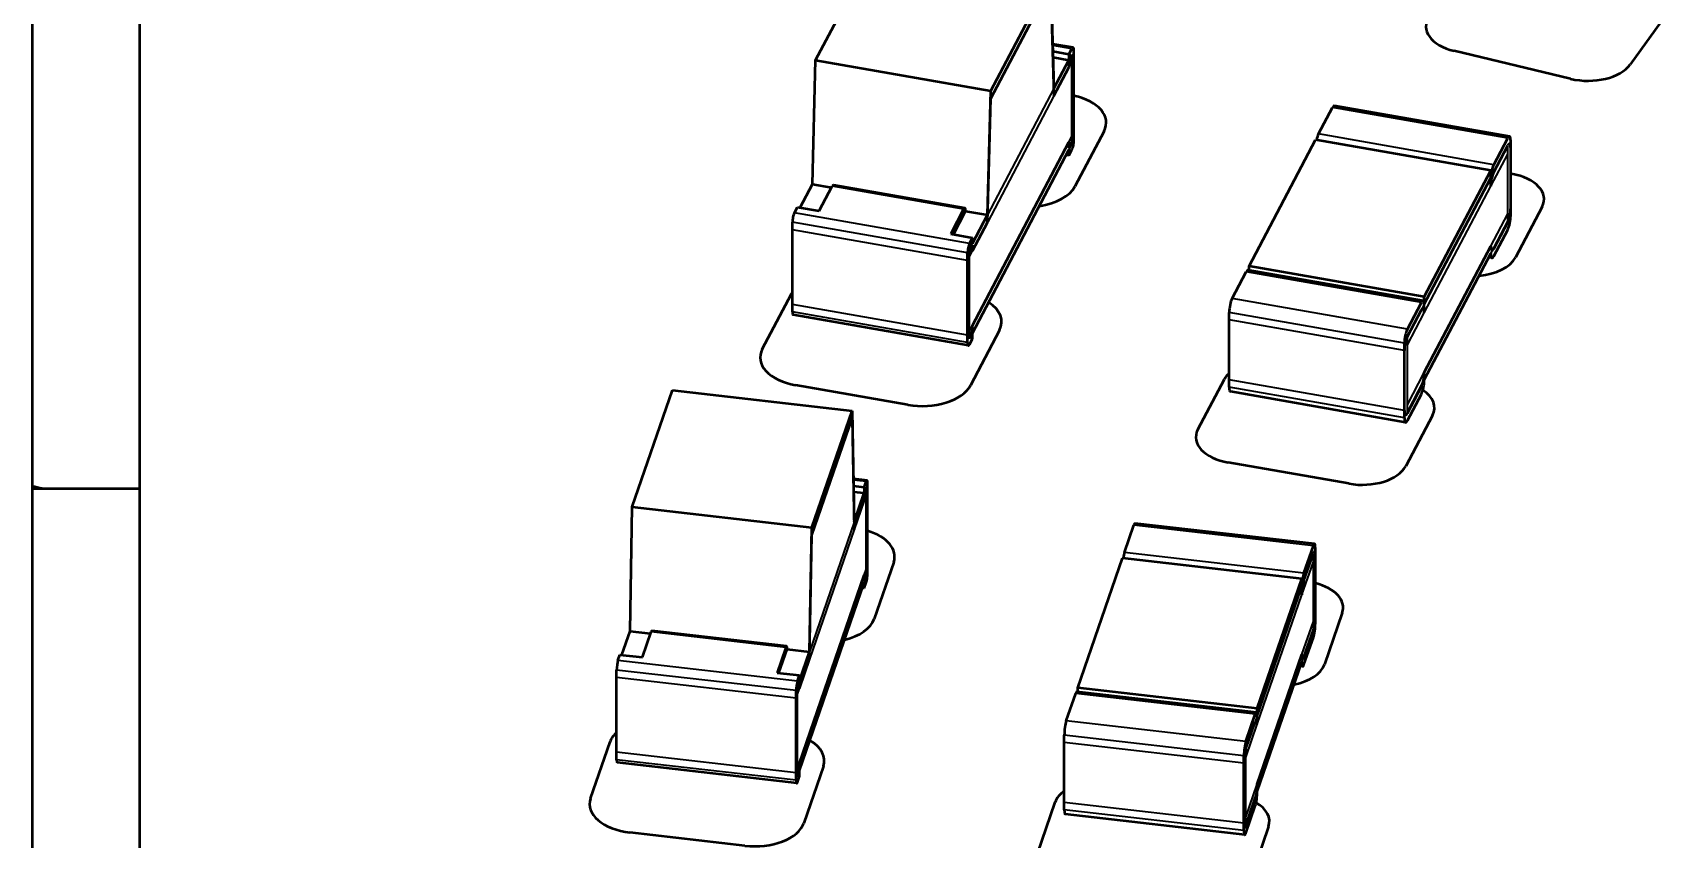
# Model space of a CAD drawing. Header units: inches. Extents: x -24.6 to 49, y -43 to 20.8.
# Drawn here: x -20.995 to -20.153, y 15.941 to 16.357 of the extents above; entities that cross this region are included whole.
import ezdxf

# ---------------------------------------------------------------- set-up
doc = ezdxf.new("R2010")
doc.units = ezdxf.units.IN
doc.header["$MEASUREMENT"] = 0
doc.layers.add('Visible (ANSI)', color=7, linetype='Continuous', lineweight=50)
doc.layers.add('Visible Narrow (ANSI)', color=7, linetype='Continuous', lineweight=35)

msp = doc.modelspace()

# ---------------------------------------------------------------- linework, layer by layer
at = {"layer": 'Visible (ANSI)'}
for p, q in [((-20.99503712840909, 15.30988010033679), (-20.99503712840909, 17.42380037729092)), ((-20.93970729991584, 15.29345048579343), (-20.93970724769062, 16.59891086566167)), ((-20.59098341627766, 16.34289818802396), (-20.56012638365614, 16.40162741452673)), ((-20.50056385699587, 16.32706235149914), (-20.46970682437435, 16.3857915780019)), ((-20.50056385699589, 16.32320488733727), (-20.46970682437437, 16.38193411384004)), ((-20.46970682437435, 16.3857915780019), (-20.46799254478427, 16.32829925225827)), ((-20.46970682437437, 16.38193411384004), (-20.46799254478428, 16.3244417880964)), ((-20.15251783964975, 16.36591241179341), (-20.17059741865186, 16.34071232169849)), ((-20.45812417362512, 16.3494082042507), (-20.46867707070183, 16.35125641004044)), ((-20.46027828662888, 16.34587465700535), (-20.4685598477376, 16.34732506717025)), ((-20.46027828662888, 16.34587465700535), (-20.45873543499781, 16.34881111833049)), ((-20.46027828662888, 16.34587465700535), (-20.46027828662888, 16.34298155888396)), ((-20.4602782866289, 16.34201719284349), (-20.45873543499783, 16.34495365416863)), ((-20.45770686724376, 16.30544355531202), (-20.45770686724376, 16.34787566109252)), ((-20.20146112635277, 16.33333135333457), (-20.26147687008367, 16.34768386845992)), ((-20.59269769586774, 16.2788803926689), (-20.59098341627766, 16.34289818802396)), ((-20.59098341627766, 16.34289818802396), (-20.50056385699587, 16.32706235149914)), ((-20.46847312982023, 16.34441678150786), (-20.46027828662888, 16.34298155888396)), ((-20.46799254478427, 16.32829925225827), (-20.46027828662888, 16.34298155888396)), ((-20.46799254478428, 16.3244417880964), (-20.4602782866289, 16.33912409472209)), ((-20.4602782866289, 16.34201719284349), (-20.4602782866289, 16.33912409472209)), ((-20.45770686724378, 16.30158609115016), (-20.45770686724378, 16.34401819693066)), ((-20.50227813658595, 16.26304455614408), (-20.50056385699587, 16.32706235149914)), ((-20.50227813658597, 16.25918709198222), (-20.50056385699589, 16.32320488733727)), ((-20.33148355934196, 16.30483313724696), (-20.3242835850636, 16.31853662343094)), ((-20.23294713372279, 16.30359641578643), (-20.32336669300457, 16.31943225231126)), ((-20.44215857649884, 16.30632751299756), (-20.45715856627463, 16.27777856539052)), ((-20.50999239474134, 16.20593014373789), (-20.46027828662889, 16.30054945310346)), ((-20.50999239474135, 16.20207267957603), (-20.4602782866289, 16.2966919889416)), ((-20.46027828662889, 16.29765635498206), (-20.45873543499781, 16.3005928163072)), ((-20.46027828662889, 16.30054945310346), (-20.46027828662889, 16.29765635498206)), ((-20.4602782866289, 16.2937988908202), (-20.45873543499783, 16.29673535214534)), ((-20.4602782866289, 16.2966919889416), (-20.4602782866289, 16.2937988908202)), ((-20.36731200277472, 16.23664197980764), (-20.33302641097303, 16.30189667592182)), ((-20.24260685169125, 16.286060839397), (-20.33302641097303, 16.30189667592182)), ((-20.24106400006017, 16.28899730072213), (-20.23386402578182, 16.30270078690612)), ((-20.24106400006019, 16.28513983656027), (-20.23386402578183, 16.29884332274425)), ((-20.23232117415074, 16.26658042359239), (-20.23232117415074, 16.30129760104916)), ((-20.23232117415076, 16.26272295943052), (-20.23232117415076, 16.29744013688729)), ((-20.4602782866289, 16.2937988908202), (-20.46167026588589, 16.29404267829422)), ((-20.27689244349294, 16.22080614328281), (-20.24260685169125, 16.286060839397)), ((-20.24260685169125, 16.2817211922149), (-20.24260685169125, 16.286060839397)), ((-20.59901997476614, 16.26684739669059), (-20.59269769586774, 16.2788803926689)), ((-20.59269769586774, 16.2788803926689), (-20.5827872302145, 16.27714470057732)), ((-20.5891095091129, 16.26511170459901), (-20.58242381871157, 16.27783637034127)), ((-20.51399788787754, 16.26655657886787), (-20.58181255733888, 16.27843345626149)), ((-20.27689244349295, 16.21694867912095), (-20.24260685169126, 16.28220337523513)), ((-20.24260685169126, 16.27786372805303), (-20.24260685169126, 16.28220337523513)), ((-20.23232117415075, 16.28432890192278), (-20.2318777699671, 16.28425124559922)), ((-20.6019548056542, 16.26415472283947), (-20.60041195402312, 16.26709118416461)), ((-20.60041195402312, 16.26709118416461), (-20.5891095091129, 16.26511170459901)), ((-20.51460914925023, 16.26595949294765), (-20.52129483965156, 16.25323482720539)), ((-20.51990286039457, 16.25299103973137), (-20.51358058149618, 16.26502403570968)), ((-20.51358058149618, 16.26502403570968), (-20.50227813658595, 16.26304455614408)), ((-20.50999239474134, 16.24836224951839), (-20.50227813658595, 16.26304455614408)), ((-20.21613005652848, 16.26724137163107), (-20.22984430903305, 16.2411394546334)), ((-20.60298337340825, 16.21687187805415), (-20.60298337340825, 16.25930398383465)), ((-20.60298337340827, 16.21301441389229), (-20.60298337340827, 16.25544651967278)), ((-20.52129483965156, 16.25323482720539), (-20.50999239474134, 16.25125534763979)), ((-20.50999239474135, 16.24450478535652), (-20.50227813658597, 16.25918709198222)), ((-20.24106400006017, 16.24560082890117), (-20.23386402578182, 16.25930431508515)), ((-20.24106400006019, 16.24174336473931), (-20.23386402578183, 16.25544685092329)), ((-20.51153524637241, 16.24831888631465), (-20.50999239474134, 16.25125534763979)), ((-20.51153524637243, 16.24446142215278), (-20.50999239474135, 16.24739788347792)), ((-20.50999239474134, 16.24836224951839), (-20.50999239474134, 16.25125534763979)), ((-20.50999239474135, 16.24450478535652), (-20.50999239474135, 16.24739788347792)), ((-20.27689244349294, 16.18174931864394), (-20.24260685169125, 16.24700401475813)), ((-20.51256381412646, 16.20103604152933), (-20.51256381412646, 16.24346814730982)), ((-20.51256381412648, 16.19717857736747), (-20.51256381412648, 16.23961068314796)), ((-20.27689244349294, 16.22080614328281), (-20.36731200277472, 16.23664197980764)), ((-20.36731200277472, 16.23449151850007), (-20.36731200277472, 16.23664197980764)), ((-20.27689244349295, 16.17789185448208), (-20.24260685169126, 16.24314655059626)), ((-20.24198089211922, 16.24084773585899), (-20.2436601520631, 16.24114183689382)), ((-20.37605482868415, 16.22000203229852), (-20.3688548544058, 16.2337055184825)), ((-20.27751840306498, 16.21876531083799), (-20.36793796234677, 16.23460114736282)), ((-20.61853166415321, 16.1938075014379), (-20.60353167437742, 16.22235644904494)), ((-20.27689244349294, 16.21646649610071), (-20.27689244349294, 16.22080614328281)), ((-20.51214650774512, 16.19564603420928), (-20.60256606702691, 16.2114818707341)), ((-20.37759768031523, 16.17800874633452), (-20.37759768031523, 16.21272592379129)), ((-20.28563526940237, 16.20416619577369), (-20.27843529512401, 16.21786968195767)), ((-20.28563526940238, 16.20030873161183), (-20.27843529512403, 16.21401221779581)), ((-20.27689244349295, 16.21694867912095), (-20.27690287857406, 16.21695050669277)), ((-20.27689244349295, 16.21260903193885), (-20.27689244349295, 16.21694867912095)), ((-20.51153524637241, 16.20010058429136), (-20.50999239474134, 16.2030370456165)), ((-20.49615837265858, 16.20355135947417), (-20.51115836243437, 16.17500241186712)), ((-20.50999239474134, 16.2030370456165), (-20.50999239474134, 16.20593014373789)), ((-20.50999239474135, 16.19917958145463), (-20.50999239474135, 16.20207267957603)), ((-20.37759768031525, 16.17415128217265), (-20.37759768031525, 16.20886845962942)), ((-20.51153524637243, 16.19624312012949), (-20.50999239474135, 16.19917958145463)), ((-20.28717812103344, 16.16217290980969), (-20.28717812103344, 16.19689008726646)), ((-20.28717812103346, 16.15831544564783), (-20.28717812103346, 16.1930326231046)), ((-20.39378879793752, 16.15227428124372), (-20.38007454543296, 16.17837619824139)), ((-20.68562206625108, 16.11237102391541), (-20.6648841186352, 16.17256365947748)), ((-20.6648841186352, 16.17256365947748), (-20.57221149371521, 16.16192093979885)), ((-20.54338247120127, 16.16505811034935), (-20.60130746164554, 16.17520290356693)), ((-20.28655216146142, 16.15601663091055), (-20.3769717207432, 16.17185246743538)), ((-20.28563526940237, 16.16076972395273), (-20.27843529512401, 16.17447321013671)), ((-20.28563526940238, 16.15691225979087), (-20.27843529512403, 16.17061574597485)), ((-20.59294944133109, 16.10172830423677), (-20.57221149371521, 16.16192093979885)), ((-20.57221149371521, 16.16192093979885), (-20.57105938551433, 16.1045099145585)), ((-20.27270132723067, 16.15957115688891), (-20.28641557973523, 16.13346923989125)), ((-20.59294944133111, 16.0978708400749), (-20.57221149371523, 16.15806347563698)), ((-20.57221149371523, 16.15806347563698), (-20.57105938551435, 16.10065245039664)), ((-20.31587754567842, 16.12437729329834), (-20.37804108449891, 16.13526440727557)), ((-20.56443373749767, 16.12608787510159), (-20.5715087110355, 16.12690037998275)), ((-20.99503712840912, 16.12185001986834), (-20.93970726677554, 16.12185002871306)), ((-20.56587489861036, 16.12245117157042), (-20.57143223311899, 16.12308938758498)), ((-20.5713740411346, 16.12018960657338), (-20.56587489861036, 16.11955807344902)), ((-20.57105938551433, 16.1045099145585), (-20.56587489861036, 16.11955807344902)), ((-20.56587489861036, 16.12245117157042), (-20.56483800122956, 16.12546080334852)), ((-20.56587489861036, 16.12245117157042), (-20.56587489861036, 16.11955807344902)), ((-20.56587489861038, 16.11859370740855), (-20.56483800122959, 16.12160333918666)), ((-20.56587489861038, 16.11859370740855), (-20.56587489861038, 16.11570060928716)), ((-20.56414673630904, 16.08214202063203), (-20.56414673630904, 16.12457412641253)), ((-20.56414673630905, 16.07828455647017), (-20.56414673630905, 16.12071666225066)), ((-20.68677417445197, 16.04827192805706), (-20.68562206625108, 16.11237102391541)), ((-20.68562206625108, 16.11237102391541), (-20.59294944133109, 16.10172830423677)), ((-20.57105938551435, 16.10065245039664), (-20.56587489861038, 16.11570060928716)), ((-20.59410154953197, 16.03762920837842), (-20.59294944133109, 16.10172830423677)), ((-20.43167672983251, 16.08890672741035), (-20.42683787538881, 16.10295167570817)), ((-20.33355885487097, 16.09324956365914), (-20.42623147979096, 16.10389228333778)), ((-20.59410154953199, 16.03377174421655), (-20.59294944133111, 16.0978708400749)), ((-20.33900410491252, 16.07826400773171), (-20.33416525046882, 16.09230895602953)), ((-20.55070628792914, 16.08384821924379), (-20.56078723648779, 16.054587907027)), ((-20.45575579123095, 16.01901638945217), (-20.43271362721331, 16.08589709563225)), ((-20.34004100229332, 16.07525437595361), (-20.43271362721331, 16.08589709563225)), ((-20.33900410491254, 16.07440654356985), (-20.33416525046884, 16.08845149186767)), ((-20.33312835308802, 16.05626176316877), (-20.33312835308802, 16.09097894062554)), ((-20.33312835308804, 16.05240429900691), (-20.33312835308804, 16.08712147646368)), ((-20.59928603643594, 15.9801489437074), (-20.56587489861036, 16.07712596766853)), ((-20.56587489861036, 16.07423286954713), (-20.56483800122956, 16.07724250132523)), ((-20.56587489861036, 16.07712596766853), (-20.56587489861036, 16.07423286954713)), ((-20.59928603643596, 15.97629147954554), (-20.56587489861038, 16.07326850350666)), ((-20.56587489861038, 16.07037540538526), (-20.56683371059883, 16.07048551737601)), ((-20.56587489861038, 16.07037540538526), (-20.56483800122959, 16.07338503716337)), ((-20.56587489861038, 16.07326850350666), (-20.56587489861038, 16.07037540538526)), ((-20.36308316631096, 16.00837366977353), (-20.34004100229332, 16.07525437595361)), ((-20.36308316631098, 16.00451620561166), (-20.34004100229334, 16.07139691179174)), ((-20.34004100229332, 16.07091472877151), (-20.34004100229332, 16.07525437595361)), ((-20.34004100229334, 16.06705726460965), (-20.34004100229334, 16.07139691179174)), ((-20.31925579008381, 16.05777537788225), (-20.32847267642693, 16.0310230924269)), ((-20.69099984936749, 16.03600675529719), (-20.68677417445197, 16.04827192805706)), ((-20.68677417445197, 16.04827192805706), (-20.67614890832541, 16.04705170008797)), ((-20.68037458324094, 16.03478652732811), (-20.6758813612575, 16.04782826503322)), ((-20.6059726288356, 16.04047329702732), (-20.67547709752559, 16.04845533678629)), ((-20.33900410491252, 16.03486753591075), (-20.33416525046882, 16.04891248420857)), ((-20.33900410491254, 16.03101007174889), (-20.33416525046884, 16.0450550200467)), ((-20.69299555873673, 16.03310723550983), (-20.69195866135593, 16.03611686728794)), ((-20.69195866135593, 16.03611686728794), (-20.68037458324094, 16.03478652732811)), ((-20.6063768925675, 16.03984622527424), (-20.61087011455094, 16.02680448756913)), ((-20.60991130256249, 16.02669437557838), (-20.60568562764697, 16.03895954833825)), ((-20.60568562764697, 16.03895954833825), (-20.59410154953197, 16.03762920837842)), ((-20.59928603643594, 16.0225810494879), (-20.59410154953197, 16.03762920837842)), ((-20.59928603643596, 16.01872358532604), (-20.59410154953199, 16.03377174421655)), ((-20.36308316631096, 15.96931684513466), (-20.34004100229332, 16.03619755131474)), ((-20.69368682365726, 15.98577561042254), (-20.69368682365726, 16.02820771620303)), ((-20.61087011455094, 16.02680448756913), (-20.59928603643594, 16.0254741476093)), ((-20.60032293381674, 16.0224645158312), (-20.59928603643594, 16.0254741476093)), ((-20.59928603643594, 16.0225810494879), (-20.59928603643594, 16.0254741476093)), ((-20.36308316631098, 15.9654593809728), (-20.34004100229334, 16.03234008715288)), ((-20.33961050051039, 16.03006946411928), (-20.3407771325897, 16.03020344260752)), ((-20.69368682365728, 15.98191814626067), (-20.69368682365728, 16.02435025204117)), ((-20.60101419873727, 15.9751328907439), (-20.60101419873727, 16.01756499652439)), ((-20.60032293381676, 16.01860705166933), (-20.59928603643596, 16.02161668344743)), ((-20.59928603643596, 16.01872358532604), (-20.59928603643596, 16.02161668344743)), ((-20.3635136680939, 16.00630464562503), (-20.4561862930139, 16.01694736530367)), ((-20.36308316631096, 16.00837366977353), (-20.45575579123095, 16.01901638945217)), ((-20.45575579123095, 16.01689792557105), (-20.45575579123095, 16.01901638945217)), ((-20.60101419873729, 15.97127542658203), (-20.60101419873729, 16.01370753236253)), ((-20.46163154305545, 16.00196180937624), (-20.45679268861175, 16.01600675767406)), ((-20.36308316631096, 16.00403402259143), (-20.36308316631096, 16.00837366977353)), ((-20.36895891813546, 15.99131908969761), (-20.36412006369175, 16.00536403799542)), ((-20.36895891813548, 15.98746162553574), (-20.36412006369177, 16.00150657383356)), ((-20.36308316631098, 16.00451620561166), (-20.36309016329587, 16.00451700916016)), ((-20.36308316631098, 16.00017655842957), (-20.36308316631098, 16.00451620561166)), ((-20.70712727203719, 15.96188899288006), (-20.69704632347854, 15.99114930509685)), ((-20.46266844043625, 15.95989535295927), (-20.46266844043625, 15.99461253041604)), ((-20.46266844043626, 15.95603788879741), (-20.46266844043626, 15.99075506625418)), ((-20.36999581551625, 15.94925263328064), (-20.36999581551625, 15.98396981073741)), ((-20.60072719754865, 15.96976167789296), (-20.69339982246865, 15.9804043975716)), ((-20.60032293381674, 15.9742462138079), (-20.59928603643594, 15.97725584558601)), ((-20.59928603643594, 15.97725584558601), (-20.59928603643594, 15.9801489437074)), ((-20.59928603643596, 15.97339838142414), (-20.59928603643596, 15.97629147954554)), ((-20.5869975691138, 15.97851109526334), (-20.59707851767245, 15.94925078304654)), ((-20.36999581551627, 15.94539516911877), (-20.36999581551627, 15.98011234657554)), ((-20.60032293381676, 15.97038874964604), (-20.59928603643596, 15.97339838142414)), ((-20.4765410034405, 15.93330822119368), (-20.46732411709737, 15.96006050664903)), ((-20.36895891813546, 15.94792261787665), (-20.36412006369175, 15.96196756617446)), ((-20.36895891813548, 15.94406515371478), (-20.36412006369177, 15.9581101020126)), ((-20.36956531373333, 15.94312454608517), (-20.46223793865332, 15.95376726576381)), ((-20.62745916565418, 15.93753074612016), (-20.68682757261411, 15.94434871758965)), ((-20.35727536273263, 15.94742229681552), (-20.36649224907575, 15.92067001136017))]:
    msp.add_line(p, q, dxfattribs=at)
for centre, major_axis, ratio, start_param, end_param in [((-20.25243677813813, 16.36028401993154), (-0.02362233506043311, -1.058591097544902e-16), 0.5773502691896228, 5.890498647099906, 7.461272669454697), ((-20.45873543499781, 16.34591802020909), (0.0006112613726885799, 0.003490184041609995), 0.2370164464738314, 5.348764087705201, 6.919560414499587), ((-20.45873543499783, 16.34206055604723), (0.0006112613726885835, 0.003490184041609998), 0.2370164464738316, 5.348764087705202, 6.919560414499588), ((-20.19242143766538, 16.34593150480513), (-0.02362218073783469, 1.307872226966766e-15), 0.577350269189623, 1.178103133881155, 2.748890221912234), ((-20.46688263537828, 16.3106576428149), (0.02583658569200793, 1.126887297386508e-16), 0.5773502691896227, 5.988659381758886, 7.490911055781534), ((-20.3242835850636, 16.31419697624884), (0.0009168920590329998, 0.005235276062414969), 0.2370164464738469, 3.957681719288714e-13, 0.6363751073198839), ((-20.45873543499781, 16.3034859144286), (-0.0006112613726886654, -0.003490184041609981), 0.2370164464738314, 0.6363751073211912, 2.207171434117027), ((-20.33148355934196, 16.30049349006486), (0.0009168920590329862, 0.005235276062414972), 0.2370164464738023, 0.63637510732012, 1.359250783224652), ((-20.23386402578182, 16.29836113972402), (0.0009168920590330462, 0.005235276062414962), 0.2370164464738745, 5.348764087704407, 6.919560414499594), ((-20.45873543499783, 16.29962845026673), (-0.0006112613726886689, -0.003490184041609983), 0.2370164464738316, 0.6363751073211921, 2.207171434117029), ((-20.23386402578183, 16.29450367556215), (0.0009168920590330518, 0.005235276062414967), 0.2370164464738747, 5.348764087704409, 6.919560414499596), ((-20.24106400006017, 16.28465765354004), (0.0009168920590331747, 0.005235276062414939), 0.2370164464738745, 0.6363751073212001, 2.207171434115914), ((-20.58242381871157, 16.27494327221988), (0.000611261372688622, 0.003490184041609987), 0.2370164464738468, 0, 0.636375107320001), ((-20.48188244189069, 16.28210850131222), (0.02583631283244101, 1.126887297386508e-16), 0.5773502691896226, 4.960489001188268, 5.988669761609319), ((-20.24106400006019, 16.28080018937818), (0.0009168920590331798, 0.005235276062414944), 0.2370164464738747, 0.6363751073212001, 2.207171434115914), ((-20.23873511518733, 16.27120026774503), (0.02362217712885831, 1.065420717529062e-16), 0.577350269189623, 5.988667492357941, 7.559448954800942), ((-20.6019548056542, 16.26126162471807), (0.0006112613726886654, 0.003490184041609981), 0.2370164464738314, 0.6363751073211912, 2.207171434117027), ((-20.51460914925023, 16.26306639482626), (0.000611261372688622, 0.003490184041609987), 0.2370164464738468, 5.348764087705251, 6.919560414499587), ((-20.23386402578182, 16.26364396226725), (-0.0009168920590331747, -0.005235276062414939), 0.2370164464738745, 0.6363751073212001, 2.207171434115914), ((-20.23386402578183, 16.25978649810538), (-0.0009168920590331798, -0.005235276062414944), 0.2370164464738747, 0.6363751073212001, 2.207171434115914), ((-20.51153524637241, 16.24542578819325), (0.0006112613726886654, 0.003490184041609981), 0.2370164464738314, 0.6363751073211912, 2.207171434117027), ((-20.51153524637243, 16.24156832403139), (0.0006112613726886689, 0.003490184041609983), 0.2370164464738316, 0.6363751073211921, 2.207171434117029), ((-20.24106400006017, 16.24994047608327), (-0.0009168920590330462, -0.005235276062414962), 0.2370164464738745, 5.348764087704407, 6.919560414499594), ((-20.25244926576454, 16.24509854474237), (0.02362217712885832, 1.03810223759242e-16), 0.5773502691896227, 4.873759599915195, 5.9886526279907), ((-20.24106400006019, 16.24608301192141), (-0.0009168920590330518, -0.005235276062414967), 0.2370164464738747, 5.348764087704409, 6.919560414499596), ((-20.3688548544058, 16.2293658713004), (0.0009168920590328293, 0.005235276062415), 0.2370164464738469, 0, 0.6363751073175816), ((-20.57880779876051, 16.21802651312276), (-0.02583631283244101, -1.126887297386508e-16), 0.5773502691896226, 5.922685887446974, 5.988669761587786), ((-20.37605482868415, 16.21566238511642), (0.0009168920590331747, 0.005235276062414939), 0.2370164464738745, 0.6363751073212001, 2.207171434115914), ((-20.27843529512401, 16.21353003477558), (0.0009168920590330462, 0.005235276062414962), 0.2370164464738745, 5.348764087704407, 6.919560414499594), ((-20.60195480565422, 16.21497205477571), (-0.0006112613726885835, -0.003490184041609998), 0.2370164464738316, 5.348764087705202, 6.283185307179409), ((-20.52088243153802, 16.2078814892915), (0.02583658569200793, 1.106398437434026e-16), 0.5773502691896227, 5.988659381759066, 7.016829126526742), ((-20.27843529512403, 16.20967257061372), (0.0009168920590330518, 0.005235276062414967), 0.2370164464738747, 5.348764087704409, 6.919560414499596), ((-20.28563526940237, 16.1998265485916), (0.0009168920590331747, 0.005235276062414939), 0.2370164464738745, 0.6363751073212001, 2.207171434115914), ((-20.59380760527293, 16.18947737162009), (-0.02583658569200792, -1.126887297386509e-16), 0.577350269189623, 5.988659381737502, 7.559461713815101), ((-20.51153524637241, 16.20299368241276), (-0.0006112613726885799, -0.003490184041609995), 0.2370164464738314, 5.348764087705201, 6.919560414499587), ((-20.51153524637243, 16.19913621825089), (-0.0006112613726885835, -0.003490184041609998), 0.2370164464738316, 5.348764087705202, 6.919560414499588), ((-20.28563526940238, 16.19596908442973), (0.0009168920590331798, 0.005235276062414944), 0.2370164464738747, 0.6363751073212001, 2.207171434115914), ((-20.35746958870063, 16.17441710813194), (-0.02362217712885832, -1.03810223759242e-16), 0.5773502691896227, 5.732344089130856, 5.988652627967115), ((-20.27843529512401, 16.17881285731881), (-0.0009168920590331747, -0.005235276062414939), 0.2370164464738745, 0.6363751073212001, 2.207171434115914), ((-20.27843529512403, 16.17495539315695), (-0.0009168920590331798, -0.005235276062414944), 0.2370164464738747, 0.6363751073212001, 2.207171434115914), ((-20.53588223805044, 16.17933234778883), (0.02583631283244101, 1.126887297386508e-16), 0.5773502691896226, 4.41785061708149, 5.988669761609319), ((-20.37605482868417, 16.17708774349779), (-0.0009168920590330518, -0.005235276062414967), 0.2370164464738747, 5.348764087704409, 6.283185307180262), ((-20.29530638588952, 16.16353005300287), (0.02362217712885832, 1.092739197465705e-16), 0.5773502691896227, 5.988667492357941, 7.011664211002444), ((-20.28563526940237, 16.16510937113483), (-0.0009168920590330462, -0.005235276062414962), 0.2370164464738745, 5.348764087704407, 6.919560414499594), ((-20.37118373927784, 16.14831538512928), (-0.02362217712885831, -1.024442997624099e-16), 0.5773502691896228, 5.988667492334357, 7.559448954756793), ((-20.28563526940238, 16.16125190697296), (-0.0009168920590330518, -0.005235276062414967), 0.2370164464738747, 5.348764087704409, 6.919560414499596), ((-20.56483800122956, 16.12256770522712), (0.000404263731900446, 0.003520169874469147), 0.1592905808982135, 5.337043872950438, 6.907840199745798), ((-20.30902053646673, 16.13742833000022), (0.02362217712885832, 1.03810223759242e-16), 0.5773502691896227, 4.417871165549093, 5.9886526279907), ((-21.18542895178595, 15.83643891655766), (-0.5314960629921262, 4.370956789862821e-17), 0.5773502691896255, 4.33628813259743, 4.346029711272966), ((-20.56483800122959, 16.11871024106526), (0.0004042637319004486, 0.003520169874469152), 0.1592905808982137, 5.33704387295044, 6.907840199745801), ((-20.42683787538881, 16.09861202852607), (0.0006063955978503531, 0.005280254811703756), 0.1592905808981975, 0, 0.6246548925662054), ((-20.57604639819889, 16.08675836289573), (0.02583656317606305, 1.113228057418187e-16), 0.5773502691896227, 6.086833665596888, 7.375339320459656), ((-20.33416525046882, 16.08796930884743), (0.0006063955978506692, 0.005280254811703721), 0.1592905808982135, 5.337043872950147, 6.9078401997458), ((-20.43167672983251, 16.08456708022826), (0.0006063955978505632, 0.005280254811703733), 0.1592905808982311, 0.6246548925660731, 1.342469981224784), ((-20.33416525046884, 16.08411184468557), (0.0006063955978506729, 0.005280254811703728), 0.1592905808982137, 5.337043872950149, 6.907840199745801), ((-20.56483800122956, 16.08013559944663), (-0.000404263731900504, -0.003520169874469141), 0.1592905808982135, 0.6246548925688913, 2.195451219362038), ((-20.56483800122959, 16.07627813528476), (-0.0004042637319005064, -0.003520169874469144), 0.1592905808982137, 0.6246548925688931, 2.19545121936204), ((-20.33900410491252, 16.07392436054962), (0.0006063955978507564, 0.00528025481170371), 0.1592905808982135, 0.624654892568901, 2.195451219364912), ((-20.33900410491254, 16.07006689638775), (0.0006063955978507596, 0.005280254811703716), 0.1592905808982137, 0.6246548925688931, 2.195451219364909), ((-20.34242431334378, 16.06043592319384), (0.0236223617394095, 1.03810223759242e-16), 0.5773502691896227, 6.086848477681681, 7.449520157574681), ((-20.58612736780563, 16.0574979895862), (0.02583656317606304, 1.126887297386508e-16), 0.577350269189623, 5.113506718925578, 6.086837841414672), ((-20.33416525046882, 16.05325213139066), (-0.0006063955978507564, -0.00528025481170371), 0.1592905808982135, 0.624654892568901, 2.195451219364912), ((-20.33416525046884, 16.0493946672288), (-0.0006063955978507596, -0.005280254811703716), 0.1592905808982137, 0.6246548925688931, 2.195451219364909), ((-20.6758813612575, 16.04493516691183), (0.0004042637319004041, 0.003520169874469152), 0.1592905808981974, 0, 0.6246548925662063), ((-20.6063768925675, 16.03695312715285), (0.0004042637319004041, 0.003520169874469152), 0.1592905808981974, 5.33704387295036, 6.907840199745793), ((-20.33900410491252, 16.03920718309285), (-0.0006063955978506692, -0.005280254811703721), 0.1592905808982135, 5.337043872950147, 6.9078401997458), ((-20.69299555873673, 16.03021413738843), (0.000404263731900504, 0.003520169874469141), 0.1592905808982135, 0.6246548925688913, 2.195451219362038), ((-20.35164085902081, 16.03368379888044), (0.02362208206807092, 1.017613377639938e-16), 0.5773502691896227, 5.0406149832785, 6.086834075894383), ((-20.33900410491254, 16.03534971893098), (-0.0006063955978506729, -0.005280254811703728), 0.1592905808982137, 5.337043872950149, 6.907840199745801), ((-20.60032293381674, 16.0195714177098), (0.000404263731900504, 0.003520169874469141), 0.1592905808982135, 0.6246548925688913, 2.195451219362038), ((-20.60032293381676, 16.01571395354793), (0.0004042637319005064, 0.003520169874469144), 0.1592905808982137, 0.6246548925688931, 2.19545121936204), ((-20.45679268861175, 16.01166711049197), (0.0006063955978503531, 0.005280254811703756), 0.1592905808981975, 0, 0.6246548925662054), ((-20.46163154305545, 15.99762216219415), (0.0006063955978507564, 0.00528025481170371), 0.1592905808982135, 0.624654892568901, 2.195451219364912), ((-20.36412006369175, 16.00102439081333), (0.0006063955978506692, 0.005280254811703721), 0.1592905808982135, 5.337043872950147, 6.9078401997458), ((-20.36412006369177, 15.99716692665146), (0.0006063955978506729, 0.005280254811703728), 0.1592905808982137, 5.337043872950149, 6.907840199745801), ((-20.67170619215987, 15.98823922253717), (-0.02583656317606304, -1.116642867410267e-16), 0.5773502691896228, 5.729812566203165, 6.086837841389238), ((-20.61233767938355, 15.98142123891527), (0.02583656317606305, 1.14737615733899e-16), 0.5773502691896228, 6.086833665596888, 7.060170868445194), ((-20.36895891813546, 15.98697944251551), (0.0006063955978507564, 0.00528025481170371), 0.1592905808982135, 0.624654892568901, 2.195451219364912), ((-20.36895891813548, 15.98312197835364), (0.0006063955978507596, 0.005280254811703716), 0.1592905808982137, 0.6246548925688931, 2.195451219364909), ((-20.69299555873675, 15.98392456744607), (-0.0004042637319004486, -0.003520169874469152), 0.1592905808982137, 5.33704387295044, 6.28318530718205), ((-20.60032293381674, 15.9771393119293), (-0.000404263731900446, -0.003520169874469147), 0.1592905808982135, 5.337043872950438, 6.907840199745798), ((-20.60032293381676, 15.97328184776743), (-0.0004042637319004486, -0.003520169874469152), 0.1592905808982137, 5.33704387295044, 6.907840199745801), ((-20.44415593450266, 15.95739980019501), (-0.02362208206807092, -1.03810223759242e-16), 0.5773502691896226, 5.612981244001546, 6.086834075866564), ((-20.36412006369175, 15.96630721335656), (-0.0006063955978507564, -0.00528025481170371), 0.1592905808982135, 0.624654892568901, 2.195451219364912), ((-20.68178716176661, 15.95897884922764), (-0.02583656317606305, -1.14737615733899e-16), 0.5773502691896228, 6.086833665571636, 7.657634168185438), ((-20.36412006369177, 15.96244974919469), (-0.0006063955978507596, -0.005280254811703716), 0.1592905808982137, 0.6246548925688931, 2.195451219364909), ((-20.38044388599261, 15.95008284212711), (0.0236223617394095, 1.079079957497384e-16), 0.5773502691896226, 6.086848477681704, 7.066143679479967), ((-20.62241864899029, 15.95216086560574), (0.02583656317606304, 1.126887297386508e-16), 0.577350269189623, 4.516037338748807, 6.086837841414672), ((-20.46163154305547, 15.95904752057552), (-0.0006063955978506729, -0.005280254811703728), 0.1592905808982137, 5.337043872950149, 6.283185307178579), ((-20.36895891813546, 15.95226226505874), (-0.0006063955978506692, -0.005280254811703721), 0.1592905808982135, 5.337043872950147, 6.9078401997458), ((-20.36895891813548, 15.94840480089688), (-0.0006063955978506729, -0.005280254811703728), 0.1592905808982137, 5.337043872950149, 6.907840199745801)]:
    msp.add_ellipse(centre, major_axis=major_axis, ratio=ratio, start_param=start_param, end_param=end_param, dxfattribs=at)
at = {"layer": 'Visible Narrow (ANSI)'}
for p, q in [((-20.45873543499781, 16.34881111833049), (-20.46865596474479, 16.35054857302017)), ((-20.46027828662888, 16.34298155888396), (-20.45873543499781, 16.34591802020909)), ((-20.45873543499781, 16.3034859144286), (-20.45873543499781, 16.34591802020909)), ((-20.4602782866289, 16.33912409472209), (-20.45873543499783, 16.34206055604723)), ((-20.45873543499783, 16.29962845026673), (-20.45873543499783, 16.34206055604723)), ((-20.46799254478427, 16.32829925225827), (-20.50227813658595, 16.26304455614408)), ((-20.46799254478428, 16.3244417880964), (-20.50227813658597, 16.25918709198222)), ((-20.23386402578182, 16.30270078690612), (-20.3242835850636, 16.31853662343094)), ((-20.46027828662889, 16.30054945310346), (-20.45873543499781, 16.3034859144286)), ((-20.24106400006017, 16.28899730072213), (-20.33148355934196, 16.30483313724696)), ((-20.4602782866289, 16.2966919889416), (-20.45873543499783, 16.29962845026673)), ((-20.24260685169125, 16.2817211922149), (-20.23386402578182, 16.29836113972402)), ((-20.24260685169126, 16.27786372805303), (-20.23386402578183, 16.29450367556215)), ((-20.23386402578182, 16.26364396226725), (-20.23386402578182, 16.29836113972402)), ((-20.23386402578183, 16.25978649810538), (-20.23386402578183, 16.29450367556215)), ((-20.51460914925023, 16.26595949294765), (-20.58242381871157, 16.27783637034127)), ((-20.27689244349294, 16.21646649610071), (-20.24260685169125, 16.2817211922149)), ((-20.27689244349295, 16.21260903193885), (-20.24260685169126, 16.27786372805303)), ((-20.51153524637241, 16.24831888631465), (-20.6019548056542, 16.26415472283947)), ((-20.24260685169125, 16.24700401475813), (-20.23386402578182, 16.26364396226725)), ((-20.51256381412646, 16.24346814730982), (-20.60298337340825, 16.25930398383465)), ((-20.51256381412648, 16.23961068314796), (-20.60298337340827, 16.25544651967278)), ((-20.24260685169126, 16.24314655059626), (-20.23386402578183, 16.25978649810538)), ((-20.51153524637241, 16.24542578819325), (-20.50999239474134, 16.24836224951839)), ((-20.51153524637241, 16.20299368241276), (-20.51153524637241, 16.24542578819325)), ((-20.51153524637243, 16.24156832403139), (-20.50999239474135, 16.24450478535652)), ((-20.51153524637243, 16.19913621825089), (-20.51153524637243, 16.24156832403139)), ((-20.27843529512401, 16.21786968195767), (-20.3688548544058, 16.2337055184825)), ((-20.28563526940237, 16.20416619577369), (-20.37605482868415, 16.22000203229852)), ((-20.51256381412646, 16.20103604152933), (-20.60298337340825, 16.21687187805415)), ((-20.51256381412648, 16.19717857736747), (-20.60298337340827, 16.21301441389229)), ((-20.28717812103344, 16.19689008726646), (-20.37759768031523, 16.21272592379129)), ((-20.28563526940237, 16.1998265485916), (-20.27689244349294, 16.21646649610071)), ((-20.28563526940238, 16.19596908442973), (-20.27689244349295, 16.21260903193885)), ((-20.51153524637241, 16.20299368241276), (-20.50999239474134, 16.20593014373789)), ((-20.51153524637243, 16.19913621825089), (-20.50999239474135, 16.20207267957603)), ((-20.28717812103346, 16.1930326231046), (-20.37759768031525, 16.20886845962942)), ((-20.28563526940237, 16.16510937113483), (-20.28563526940237, 16.1998265485916)), ((-20.28563526940238, 16.16125190697296), (-20.28563526940238, 16.19596908442973)), ((-20.28717812103344, 16.16217290980969), (-20.37759768031523, 16.17800874633452)), ((-20.28563526940237, 16.16510937113483), (-20.27689244349294, 16.18174931864394)), ((-20.28563526940238, 16.16125190697296), (-20.27689244349295, 16.17789185448208)), ((-20.28717812103346, 16.15831544564783), (-20.37759768031525, 16.17415128217265)), ((-20.56483800122956, 16.12546080334852), (-20.57149516424304, 16.12622532598796)), ((-20.56587489861036, 16.11955807344902), (-20.56483800122956, 16.12256770522712)), ((-20.56587489861038, 16.11570060928716), (-20.56483800122959, 16.11871024106526)), ((-20.56483800122956, 16.08013559944663), (-20.56483800122956, 16.12256770522712)), ((-20.56483800122959, 16.07627813528476), (-20.56483800122959, 16.11871024106526)), ((-20.57105938551433, 16.1045099145585), (-20.59410154953197, 16.03762920837842)), ((-20.57105938551435, 16.10065245039664), (-20.59410154953199, 16.03377174421655)), ((-20.33416525046882, 16.09230895602953), (-20.42683787538881, 16.10295167570817)), ((-20.33900410491252, 16.07826400773171), (-20.43167672983251, 16.08890672741035)), ((-20.34004100229332, 16.07091472877151), (-20.33416525046882, 16.08796930884743)), ((-20.34004100229334, 16.06705726460965), (-20.33416525046884, 16.08411184468557)), ((-20.33416525046882, 16.05325213139066), (-20.33416525046882, 16.08796930884743)), ((-20.33416525046884, 16.0493946672288), (-20.33416525046884, 16.08411184468557)), ((-20.56587489861036, 16.07712596766853), (-20.56483800122956, 16.08013559944663)), ((-20.56587489861038, 16.07326850350666), (-20.56483800122959, 16.07627813528476)), ((-20.36308316631096, 16.00403402259143), (-20.34004100229332, 16.07091472877151)), ((-20.36308316631098, 16.00017655842957), (-20.34004100229334, 16.06705726460965)), ((-20.34004100229332, 16.03619755131474), (-20.33416525046882, 16.05325213139066)), ((-20.6063768925675, 16.03984622527424), (-20.6758813612575, 16.04782826503322)), ((-20.34004100229334, 16.03234008715288), (-20.33416525046884, 16.0493946672288)), ((-20.60101419873727, 16.01756499652439), (-20.69368682365726, 16.02820771620303)), ((-20.60032293381674, 16.0224645158312), (-20.69299555873673, 16.03310723550983)), ((-20.60101419873729, 16.01370753236253), (-20.69368682365728, 16.02435025204117)), ((-20.60032293381674, 16.0195714177098), (-20.59928603643594, 16.0225810494879)), ((-20.60032293381674, 15.9771393119293), (-20.60032293381674, 16.0195714177098)), ((-20.60032293381676, 16.01571395354793), (-20.59928603643596, 16.01872358532604)), ((-20.60032293381676, 15.97328184776743), (-20.60032293381676, 16.01571395354793)), ((-20.36412006369175, 16.00536403799542), (-20.45679268861175, 16.01600675767406)), ((-20.36895891813546, 15.99131908969761), (-20.46163154305545, 16.00196180937624)), ((-20.36895891813546, 15.98697944251551), (-20.36308316631096, 16.00403402259143)), ((-20.36895891813548, 15.98312197835365), (-20.36308316631098, 16.00017655842957)), ((-20.36999581551625, 15.98396981073741), (-20.46266844043625, 15.99461253041604)), ((-20.60101419873727, 15.9751328907439), (-20.69368682365726, 15.98577561042254)), ((-20.36999581551627, 15.98011234657554), (-20.46266844043626, 15.99075506625418)), ((-20.36895891813546, 15.95226226505874), (-20.36895891813546, 15.98697944251551)), ((-20.36895891813548, 15.94840480089688), (-20.36895891813548, 15.98312197835365)), ((-20.60101419873729, 15.97127542658203), (-20.69368682365728, 15.98191814626067)), ((-20.60032293381674, 15.9771393119293), (-20.59928603643594, 15.9801489437074)), ((-20.60032293381676, 15.97328184776743), (-20.59928603643596, 15.97629147954554)), ((-20.36895891813546, 15.95226226505874), (-20.36308316631096, 15.96931684513466)), ((-20.36999581551625, 15.94925263328064), (-20.46266844043625, 15.95989535295927)), ((-20.36895891813548, 15.94840480089688), (-20.36308316631098, 15.9654593809728)), ((-20.36999581551627, 15.94539516911877), (-20.46266844043626, 15.95603788879741))]:
    msp.add_line(p, q, dxfattribs=at)

doc.saveas('drawing.dxf')
